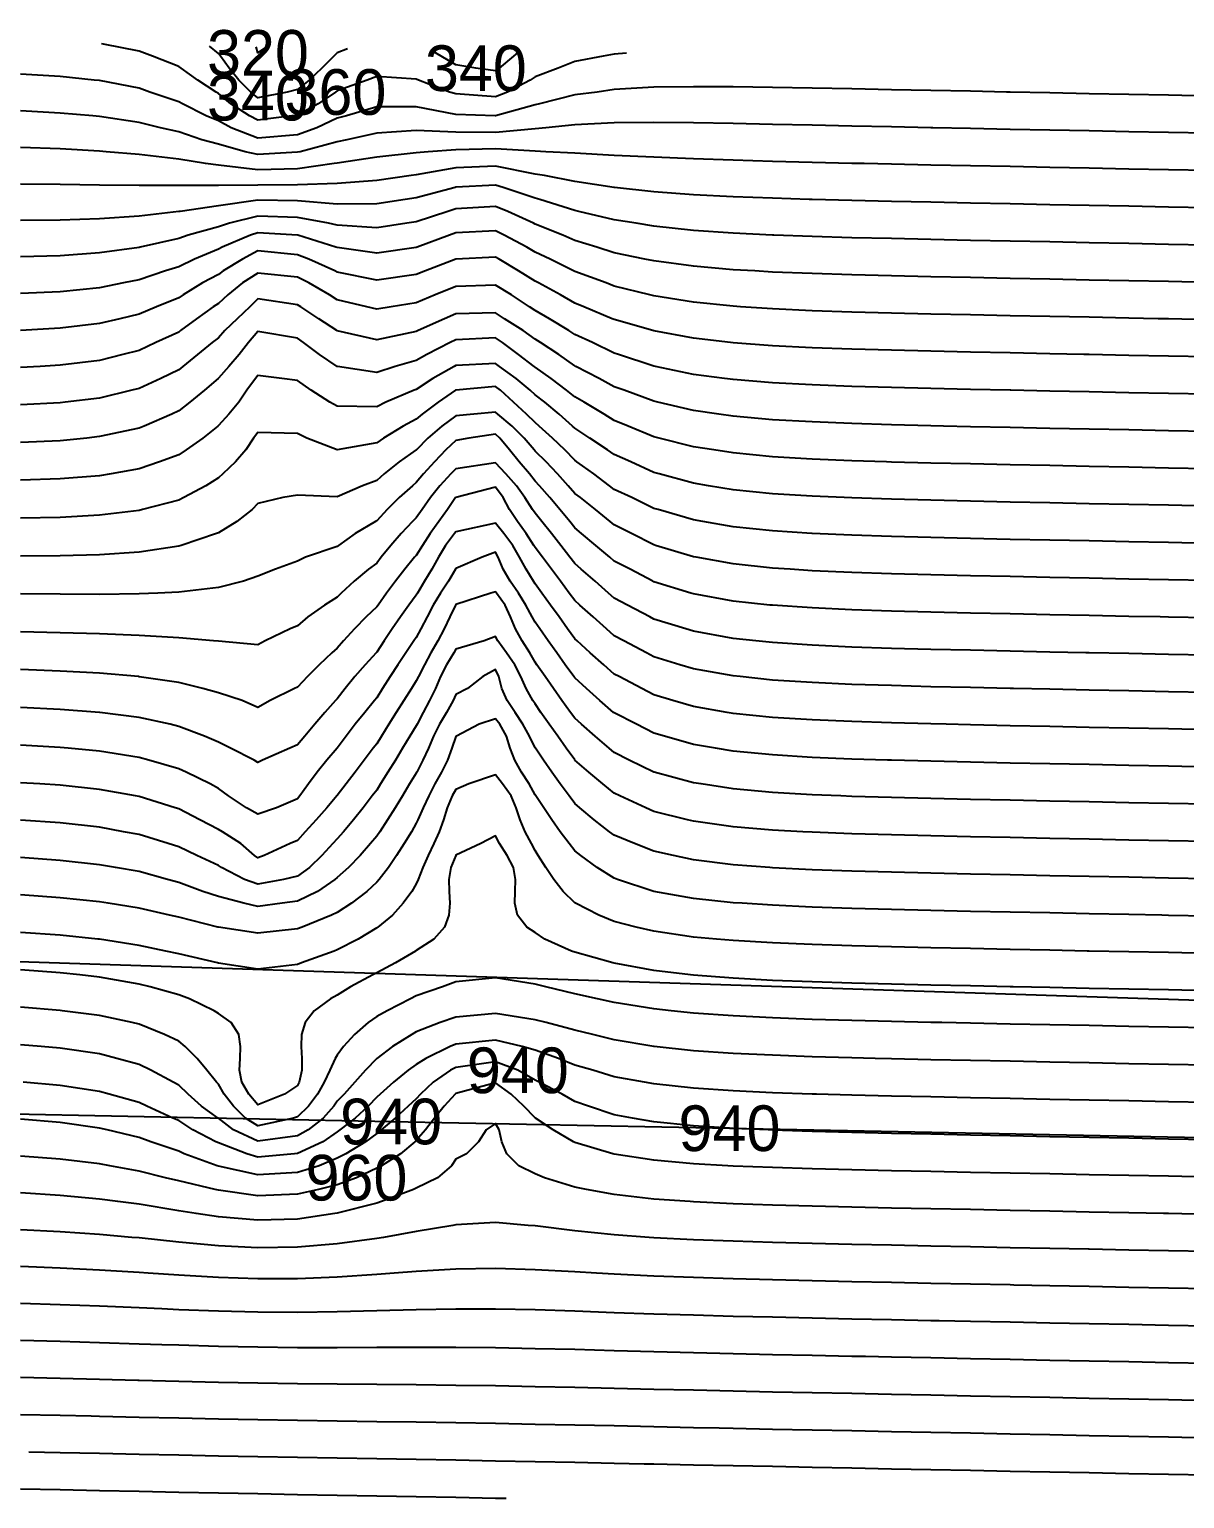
# Model space of a CAD drawing. Header units: metres. Extents: x 2416 to 4584, y 31 to 133.
# Drawn here: x 3361.9 to 3425.2, y 32.7 to 113.2 of the extents above; entities that cross this region are included whole.
import ezdxf
from ezdxf.enums import TextEntityAlignment as Align

# ---------------------------------------------------------------- set-up
doc = ezdxf.new("R2010")
doc.units = ezdxf.units.M
for name, color, linetype in [('Vs_1000', 7, 'Continuous'), ('Vs_1020', 7, 'Continuous'), ('Vs_1040', 7, 'Continuous'), ('Vs_1060', 7, 'Continuous'), ('Vs_1080', 7, 'Continuous'), ('Vs_1100', 7, 'Continuous'), ('Vs_1120', 7, 'Continuous'), ('Vs_1140', 7, 'Continuous'), ('Vs_320', 7, 'Continuous'), ('Vs_340', 7, 'Continuous'), ('Vs_360', 7, 'Continuous'), ('Vs_380', 7, 'Continuous'), ('Vs_400', 7, 'Continuous'), ('Vs_420', 7, 'Continuous'), ('Vs_440', 7, 'Continuous'), ('Vs_460', 7, 'Continuous'), ('Vs_480', 7, 'Continuous'), ('Vs_500', 7, 'Continuous'), ('Vs_520', 7, 'Continuous'), ('Vs_540', 7, 'Continuous'), ('Vs_560', 7, 'Continuous'), ('Vs_580', 7, 'Continuous'), ('Vs_600', 7, 'Continuous'), ('Vs_620', 7, 'Continuous'), ('Vs_640', 7, 'Continuous'), ('Vs_660', 7, 'Continuous'), ('Vs_680', 7, 'Continuous'), ('Vs_700', 7, 'Continuous'), ('Vs_720', 7, 'Continuous'), ('Vs_740', 7, 'Continuous'), ('Vs_760', 7, 'Continuous'), ('Vs_780', 7, 'Continuous'), ('Vs_800', 7, 'Continuous'), ('Vs_820', 7, 'Continuous'), ('Vs_840', 7, 'Continuous'), ('Vs_860', 7, 'Continuous'), ('Vs_880', 7, 'Continuous'), ('Vs_900', 7, 'Continuous'), ('Vs_920', 7, 'Continuous'), ('Vs_940', 7, 'Continuous'), ('Vs_960', 7, 'Continuous'), ('Vs_980', 7, 'Continuous')]:
    doc.layers.add(name, color=color, linetype=linetype)

msp = doc.modelspace()

# ---------------------------------------------------------------- linework, layer by layer
at = {"layer": 'Vs_1000'}
msp.add_lwpolyline([(3426.452, 46.242), (3424.284, 46.285), (3422.116, 46.328), (3419.947, 46.371), (3419.899, 46.372), (3417.779, 46.414), (3415.611, 46.457), (3413.443, 46.501), (3411.275, 46.545), (3409.107, 46.59), (3406.939, 46.637), (3404.771, 46.687), (3402.603, 46.743), (3400.435, 46.81), (3398.267, 46.894), (3396.099, 47.007), (3395.847, 47.025), (3393.931, 47.165), (3391.763, 47.384), (3389.594, 47.648), (3389.218, 47.678), (3387.426, 47.843), (3385.258, 47.712), (3385.092, 47.678), (3383.09, 47.347), (3381.299, 47.025), (3380.922, 46.966), (3378.754, 46.661), (3376.586, 46.48), (3374.418, 46.45), (3372.25, 46.561), (3370.082, 46.766), (3367.914, 46.991), (3367.516, 47.025), (3365.746, 47.184), (3363.578, 47.333), (3361.41, 47.442)], dxfattribs=at)
at = {"layer": 'Vs_1020'}
msp.add_lwpolyline([(3426.452, 44.201), (3424.284, 44.244), (3422.116, 44.287), (3419.947, 44.33), (3417.779, 44.373), (3415.805, 44.412), (3415.611, 44.416), (3413.443, 44.459), (3411.275, 44.503), (3409.107, 44.548), (3406.939, 44.594), (3404.771, 44.642), (3402.603, 44.694), (3400.435, 44.753), (3398.267, 44.822), (3396.099, 44.907), (3393.931, 45.012), (3392.958, 45.065), (3391.763, 45.134), (3389.594, 45.255), (3387.426, 45.325), (3385.258, 45.291), (3383.09, 45.161), (3381.869, 45.065), (3380.922, 44.996), (3378.754, 44.85), (3376.586, 44.762), (3374.418, 44.755), (3372.25, 44.828), (3370.082, 44.955), (3368.405, 45.065), (3367.914, 45.098), (3365.746, 45.23), (3363.578, 45.338), (3361.41, 45.425)], dxfattribs=at)
at = {"layer": 'Vs_1040'}
msp.add_lwpolyline([(3426.452, 42.159), (3424.284, 42.202), (3422.116, 42.245), (3419.947, 42.288), (3417.779, 42.331), (3415.611, 42.375), (3413.443, 42.418), (3411.732, 42.452), (3411.275, 42.461), (3409.107, 42.506), (3406.939, 42.551), (3404.771, 42.597), (3402.603, 42.646), (3400.435, 42.699), (3398.267, 42.758), (3396.099, 42.825), (3393.931, 42.899), (3391.763, 42.978), (3389.594, 43.049), (3387.426, 43.094), (3385.258, 43.097), (3383.09, 43.059), (3380.922, 43), (3378.754, 42.944), (3376.586, 42.915), (3374.418, 42.928), (3372.25, 42.982), (3370.082, 43.065), (3369.157, 43.106), (3367.914, 43.16), (3365.746, 43.252), (3363.578, 43.334), (3361.41, 43.404)], dxfattribs=at)
at = {"layer": 'Vs_1060'}
msp.add_lwpolyline([(3426.452, 40.118), (3424.284, 40.161), (3422.116, 40.204), (3419.947, 40.247), (3417.779, 40.29), (3415.611, 40.333), (3413.443, 40.376), (3411.275, 40.42), (3409.107, 40.464), (3407.696, 40.492), (3406.939, 40.508), (3404.771, 40.553), (3402.603, 40.6), (3400.435, 40.649), (3398.267, 40.701), (3396.099, 40.757), (3393.931, 40.816), (3391.763, 40.875), (3389.594, 40.928), (3387.426, 40.968), (3385.258, 40.99), (3383.09, 40.993), (3380.922, 40.985), (3378.754, 40.978), (3376.586, 40.984), (3374.418, 41.009), (3372.25, 41.055), (3370.082, 41.116), (3369.148, 41.146), (3367.914, 41.185), (3365.746, 41.254), (3363.578, 41.319), (3361.41, 41.378)], dxfattribs=at)
at = {"layer": 'Vs_1080'}
msp.add_lwpolyline([(3426.452, 38.077), (3424.284, 38.12), (3422.116, 38.163), (3419.947, 38.206), (3417.779, 38.249), (3415.611, 38.292), (3413.443, 38.335), (3411.275, 38.378), (3409.107, 38.422), (3406.939, 38.466), (3404.771, 38.51), (3403.692, 38.533), (3402.603, 38.555), (3400.435, 38.602), (3398.267, 38.65), (3396.099, 38.7), (3393.931, 38.75), (3391.763, 38.8), (3389.594, 38.847), (3387.426, 38.887), (3385.258, 38.918), (3383.09, 38.941), (3380.922, 38.959), (3378.754, 38.977), (3376.586, 39.001), (3374.418, 39.034), (3372.25, 39.077), (3370.082, 39.128), (3367.914, 39.184), (3367.832, 39.186), (3365.746, 39.24), (3363.578, 39.295), (3361.41, 39.347)], dxfattribs=at)
at = {"layer": 'Vs_1100'}
msp.add_lwpolyline([(3426.452, 36.036), (3424.284, 36.079), (3422.116, 36.122), (3419.947, 36.165), (3417.779, 36.208), (3415.611, 36.251), (3413.443, 36.294), (3411.275, 36.337), (3409.107, 36.38), (3406.939, 36.424), (3404.771, 36.468), (3402.603, 36.512), (3400.435, 36.557), (3399.676, 36.573), (3398.267, 36.603), (3396.099, 36.649), (3393.931, 36.696), (3391.763, 36.742), (3389.594, 36.786), (3387.426, 36.827), (3385.258, 36.863), (3383.09, 36.896), (3380.922, 36.927), (3378.754, 36.957), (3376.586, 36.99), (3374.418, 37.028), (3372.25, 37.07), (3370.082, 37.117), (3367.914, 37.166), (3365.746, 37.215), (3365.276, 37.226), (3363.578, 37.265), (3361.41, 37.313)], dxfattribs=at)
at = {"layer": 'Vs_1120'}
msp.add_lwpolyline([(3426.452, 33.995), (3424.284, 34.038), (3422.116, 34.08), (3419.947, 34.123), (3417.779, 34.166), (3415.611, 34.209), (3413.443, 34.252), (3411.275, 34.295), (3409.107, 34.339), (3406.939, 34.382), (3404.771, 34.425), (3402.603, 34.469), (3400.435, 34.513), (3398.267, 34.558), (3396.099, 34.602), (3395.575, 34.613), (3393.931, 34.647), (3391.763, 34.691), (3389.594, 34.734), (3387.426, 34.776), (3385.258, 34.816), (3383.09, 34.854), (3380.922, 34.89), (3378.754, 34.927), (3376.586, 34.965), (3374.418, 35.005), (3372.25, 35.048), (3370.082, 35.092), (3367.914, 35.138), (3365.746, 35.184), (3363.578, 35.23), (3361.862, 35.266)], dxfattribs=at)
at = {"layer": 'Vs_1140'}
msp.add_lwpolyline([(3388.007, 32.719), (3387.426, 32.73), (3385.258, 32.772), (3383.09, 32.812), (3380.922, 32.852), (3378.754, 32.892), (3376.586, 32.932), (3374.418, 32.974), (3372.25, 33.016), (3370.082, 33.06), (3367.914, 33.104), (3365.746, 33.148), (3363.578, 33.193), (3361.41, 33.237)], dxfattribs=at)
at = {"layer": 'Vs_320'}
msp.add_lwpolyline([(3374.893, 112.194), (3374.418, 111.882), (3374.316, 112.205)], dxfattribs=at)
at = {"layer": 'Vs_340'}
for points in [[(3379.321, 112.101), (3378.754, 111.885), (3378.566, 111.698), (3377.911, 111.045), (3377.226, 110.392), (3376.586, 109.875), (3376.009, 109.739), (3374.418, 109.43), (3374.035, 109.739), (3373.374, 110.392), (3372.843, 111.045), (3372.359, 111.698), (3372.25, 111.851), (3371.773, 112.256)], [(3388.67, 111.927), (3388.409, 111.698), (3387.631, 111.045), (3387.426, 110.907), (3386.351, 111.045), (3385.258, 111.225), (3384.447, 111.698), (3383.928, 112.004)]]:
    msp.add_lwpolyline(points, dxfattribs=at)
at = {"layer": 'Vs_360'}
msp.add_lwpolyline([(3394.608, 111.867), (3393.931, 111.814), (3393.322, 111.698), (3391.763, 111.411), (3390.857, 111.045), (3389.594, 110.578), (3389.319, 110.392), (3388.088, 109.739), (3387.426, 109.48), (3385.258, 109.636), (3384.904, 109.739), (3383.213, 110.392), (3383.09, 110.451), (3380.922, 110.587), (3380.396, 110.392), (3378.754, 109.812), (3378.662, 109.739), (3377.713, 109.085), (3376.586, 108.478), (3376.267, 108.432), (3374.418, 108.207), (3373.96, 108.432), (3372.929, 109.085), (3372.25, 109.666), (3372.123, 109.739), (3371.129, 110.392), (3370.213, 111.045), (3370.082, 111.141), (3368.636, 111.698), (3367.914, 111.97), (3365.966, 112.352), (3365.857, 112.373)], dxfattribs=at)
at = {"layer": 'Vs_380'}
msp.add_lwpolyline([(3426.452, 109.52), (3424.284, 109.563), (3422.116, 109.606), (3419.947, 109.649), (3417.779, 109.692), (3415.611, 109.735), (3415.405, 109.739), (3413.443, 109.778), (3411.275, 109.821), (3409.107, 109.864), (3406.939, 109.907), (3404.771, 109.949), (3402.603, 109.988), (3400.435, 110.019), (3398.267, 110.031), (3396.099, 110), (3393.931, 109.876), (3392.987, 109.739), (3391.763, 109.578), (3389.837, 109.085), (3389.594, 109.036), (3387.429, 108.432), (3387.426, 108.432), (3387.41, 108.432), (3385.258, 108.514), (3383.09, 108.933), (3380.922, 108.922), (3379.262, 108.432), (3378.754, 108.299), (3377.648, 107.779), (3376.586, 107.402), (3374.418, 107.207), (3372.943, 107.779), (3372.25, 108.155), (3371.574, 108.432), (3370.293, 109.085), (3370.082, 109.211), (3368.493, 109.739), (3367.914, 109.947), (3365.746, 110.362), (3365.454, 110.392), (3363.578, 110.591), (3361.41, 110.724)], dxfattribs=at)
at = {"layer": 'Vs_400'}
msp.add_lwpolyline([(3426.452, 107.478), (3424.284, 107.521), (3422.116, 107.564), (3419.947, 107.607), (3417.779, 107.65), (3415.611, 107.694), (3413.443, 107.737), (3411.369, 107.779), (3411.275, 107.781), (3409.107, 107.825), (3406.939, 107.87), (3404.771, 107.916), (3402.603, 107.962), (3400.435, 108.007), (3398.267, 108.046), (3396.099, 108.066), (3393.931, 108.043), (3391.763, 107.937), (3390.192, 107.779), (3389.594, 107.732), (3387.426, 107.528), (3385.258, 107.536), (3383.09, 107.632), (3380.922, 107.492), (3379.293, 107.126), (3378.754, 107.019), (3376.735, 106.472), (3376.586, 106.442), (3374.418, 106.326), (3373.709, 106.472), (3372.25, 106.888), (3371.344, 107.126), (3370.082, 107.558), (3369.08, 107.779), (3367.914, 108.078), (3365.746, 108.401), (3365.382, 108.432), (3363.578, 108.59), (3361.41, 108.704)], dxfattribs=at)
at = {"layer": 'Vs_420'}
msp.add_lwpolyline([(3426.452, 105.437), (3424.284, 105.48), (3422.116, 105.523), (3419.947, 105.566), (3417.779, 105.609), (3415.611, 105.653), (3413.443, 105.697), (3411.275, 105.741), (3409.107, 105.786), (3407.609, 105.819), (3406.939, 105.834), (3404.771, 105.884), (3402.603, 105.94), (3400.435, 106.003), (3398.267, 106.078), (3396.099, 106.167), (3393.931, 106.271), (3391.763, 106.383), (3390.191, 106.472), (3389.594, 106.499), (3387.426, 106.62), (3385.258, 106.581), (3383.742, 106.472), (3383.09, 106.414), (3380.922, 106.174), (3378.754, 105.849), (3378.591, 105.819), (3376.586, 105.539), (3374.418, 105.47), (3372.25, 105.731), (3371.538, 105.819), (3370.082, 106.054), (3367.914, 106.322), (3366.098, 106.472), (3365.746, 106.504), (3363.578, 106.62), (3361.41, 106.698)], dxfattribs=at)
at = {"layer": 'Vs_440'}
msp.add_lwpolyline([(3426.452, 103.396), (3424.284, 103.439), (3422.116, 103.482), (3419.947, 103.525), (3417.779, 103.568), (3415.611, 103.612), (3413.443, 103.656), (3411.275, 103.701), (3409.107, 103.748), (3406.939, 103.798), (3404.771, 103.854), (3404.605, 103.859), (3402.603, 103.92), (3400.435, 104.004), (3398.267, 104.118), (3396.099, 104.28), (3393.945, 104.513), (3393.931, 104.514), (3391.763, 104.838), (3390.115, 105.166), (3389.594, 105.25), (3387.426, 105.68), (3385.258, 105.593), (3383.09, 105.203), (3382.815, 105.166), (3380.922, 104.899), (3378.754, 104.724), (3376.586, 104.658), (3374.418, 104.638), (3372.25, 104.62), (3370.082, 104.618), (3367.914, 104.628), (3365.746, 104.646), (3363.578, 104.671), (3361.41, 104.702)], dxfattribs=at)
at = {"layer": 'Vs_460'}
msp.add_lwpolyline([(3426.452, 101.355), (3424.284, 101.398), (3422.116, 101.441), (3419.947, 101.484), (3417.779, 101.527), (3415.611, 101.571), (3413.443, 101.616), (3411.275, 101.662), (3409.107, 101.71), (3406.939, 101.763), (3404.771, 101.825), (3402.673, 101.899), (3402.603, 101.902), (3400.435, 102.007), (3398.267, 102.159), (3396.099, 102.39), (3395.125, 102.553), (3393.931, 102.741), (3391.985, 103.206), (3391.763, 103.254), (3389.855, 103.859), (3389.594, 103.929), (3387.854, 104.513), (3387.426, 104.63), (3385.258, 104.524), (3385.21, 104.513), (3383.09, 103.952), (3382.479, 103.859), (3380.922, 103.619), (3378.754, 103.601), (3376.586, 103.776), (3374.418, 103.811), (3372.25, 103.508), (3370.164, 103.206), (3370.082, 103.191), (3367.914, 102.944), (3365.746, 102.797), (3363.578, 102.728), (3361.41, 102.71)], dxfattribs=at)
at = {"layer": 'Vs_480'}
msp.add_lwpolyline([(3426.452, 99.314), (3424.284, 99.357), (3422.116, 99.4), (3419.947, 99.443), (3417.779, 99.486), (3415.611, 99.53), (3413.443, 99.575), (3411.275, 99.622), (3409.107, 99.672), (3406.939, 99.728), (3404.771, 99.795), (3402.603, 99.883), (3401.625, 99.94), (3400.435, 100.008), (3398.267, 100.195), (3396.099, 100.488), (3395.613, 100.593), (3393.931, 100.94), (3392.977, 101.246), (3391.763, 101.607), (3391.109, 101.899), (3389.594, 102.505), (3389.5, 102.553), (3388.107, 103.206), (3387.426, 103.47), (3385.258, 103.342), (3384.808, 103.206), (3383.09, 102.631), (3382.575, 102.553), (3380.922, 102.299), (3378.754, 102.445), (3378.289, 102.553), (3376.586, 102.861), (3374.418, 102.937), (3372.854, 102.553), (3372.25, 102.358), (3370.591, 101.899), (3370.082, 101.721), (3367.972, 101.246), (3367.914, 101.231), (3365.746, 100.93), (3363.578, 100.776), (3361.41, 100.713)], dxfattribs=at)
at = {"layer": 'Vs_500'}
msp.add_lwpolyline([(3426.452, 97.272), (3424.284, 97.315), (3423.72, 97.327), (3422.116, 97.359), (3419.947, 97.402), (3417.779, 97.445), (3415.611, 97.49), (3413.443, 97.535), (3411.275, 97.582), (3409.107, 97.634), (3406.939, 97.693), (3404.771, 97.766), (3402.603, 97.864), (3400.844, 97.98), (3400.435, 98.007), (3398.267, 98.227), (3396.099, 98.575), (3395.874, 98.633), (3393.931, 99.114), (3393.483, 99.286), (3391.763, 99.908), (3391.704, 99.94), (3390.415, 100.593), (3389.594, 100.976), (3389.136, 101.246), (3387.9, 101.899), (3387.426, 102.134), (3385.258, 102.021), (3384.913, 101.899), (3383.14, 101.246), (3383.09, 101.227), (3380.922, 100.911), (3378.754, 101.22), (3378.687, 101.246), (3376.598, 101.899), (3376.586, 101.902), (3374.418, 102.028), (3374.012, 101.899), (3372.467, 101.246), (3372.25, 101.126), (3370.944, 100.593), (3370.082, 100.162), (3369.349, 99.94), (3367.914, 99.449), (3367.053, 99.286), (3365.746, 99.023), (3363.578, 98.803), (3361.41, 98.707)], dxfattribs=at)
at = {"layer": 'Vs_520'}
msp.add_lwpolyline([(3426.452, 95.231), (3424.284, 95.274), (3422.116, 95.317), (3419.947, 95.361), (3419.644, 95.367), (3417.779, 95.404), (3415.611, 95.449), (3413.443, 95.495), (3411.275, 95.543), (3409.107, 95.596), (3406.939, 95.657), (3404.771, 95.735), (3402.603, 95.843), (3400.435, 96.003), (3400.293, 96.02), (3398.267, 96.255), (3396.099, 96.655), (3396.039, 96.673), (3393.931, 97.277), (3393.819, 97.327), (3392.273, 97.98), (3391.763, 98.183), (3390.985, 98.633), (3389.778, 99.286), (3389.594, 99.382), (3388.686, 99.94), (3387.62, 100.593), (3387.426, 100.704), (3385.258, 100.595), (3385.254, 100.593), (3383.596, 99.94), (3383.09, 99.74), (3380.922, 99.433), (3378.754, 99.877), (3378.633, 99.94), (3377.207, 100.593), (3376.586, 100.831), (3374.418, 101.041), (3373.564, 100.593), (3372.516, 99.94), (3372.25, 99.751), (3371.386, 99.286), (3370.329, 98.633), (3370.082, 98.466), (3368.864, 97.98), (3367.914, 97.574), (3366.845, 97.327), (3365.746, 97.064), (3363.578, 96.804), (3361.41, 96.687)], dxfattribs=at)
at = {"layer": 'Vs_540'}
msp.add_lwpolyline([(3426.452, 93.19), (3424.284, 93.233), (3422.116, 93.276), (3419.947, 93.32), (3417.779, 93.363), (3415.656, 93.407), (3415.611, 93.408), (3413.443, 93.454), (3411.275, 93.503), (3409.107, 93.557), (3406.939, 93.621), (3404.771, 93.704), (3402.603, 93.821), (3400.435, 93.998), (3399.959, 94.06), (3398.267, 94.28), (3396.191, 94.714), (3396.099, 94.732), (3394.158, 95.367), (3393.931, 95.438), (3392.733, 96.02), (3391.763, 96.46), (3391.436, 96.673), (3390.377, 97.327), (3389.594, 97.779), (3389.29, 97.98), (3388.301, 98.633), (3387.426, 99.164), (3385.258, 99.086), (3384.132, 98.633), (3383.09, 98.196), (3381.71, 97.98), (3380.922, 97.849), (3380.386, 97.98), (3378.754, 98.368), (3378.331, 98.633), (3377.199, 99.286), (3376.586, 99.593), (3374.418, 99.827), (3373.575, 99.286), (3372.767, 98.633), (3372.25, 98.163), (3371.971, 97.98), (3371.049, 97.327), (3370.183, 96.673), (3370.082, 96.594), (3368.83, 96.02), (3367.914, 95.592), (3367.015, 95.367), (3365.746, 95.047), (3363.578, 94.775), (3362.488, 94.714), (3361.41, 94.653)], dxfattribs=at)
at = {"layer": 'Vs_560'}
msp.add_lwpolyline([(3426.452, 91.149), (3424.284, 91.192), (3422.116, 91.235), (3419.947, 91.278), (3417.779, 91.322), (3415.611, 91.367), (3413.443, 91.413), (3411.964, 91.447), (3411.275, 91.463), (3409.107, 91.518), (3406.939, 91.585), (3404.771, 91.672), (3402.603, 91.797), (3400.435, 91.989), (3399.664, 92.101), (3398.267, 92.3), (3396.321, 92.754), (3396.099, 92.804), (3394.471, 93.407), (3393.931, 93.598), (3393.1, 94.06), (3391.835, 94.714), (3391.763, 94.75), (3390.898, 95.367), (3389.899, 96.02), (3389.594, 96.209), (3388.948, 96.673), (3387.928, 97.327), (3387.426, 97.648), (3385.258, 97.587), (3384.642, 97.327), (3383.187, 96.673), (3383.09, 96.626), (3380.922, 96.162), (3378.754, 96.66), (3378.735, 96.673), (3377.761, 97.327), (3376.767, 97.98), (3376.586, 98.095), (3374.418, 98.416), (3373.971, 97.98), (3373.273, 97.327), (3372.603, 96.673), (3372.25, 96.288), (3371.912, 96.02), (3371.112, 95.367), (3370.312, 94.714), (3370.082, 94.526), (3369.104, 94.06), (3367.914, 93.507), (3367.509, 93.407), (3365.746, 92.978), (3363.864, 92.754), (3363.578, 92.72), (3361.41, 92.605)], dxfattribs=at)
at = {"layer": 'Vs_580'}
msp.add_lwpolyline([(3426.452, 89.108), (3424.284, 89.151), (3422.116, 89.194), (3419.947, 89.237), (3417.779, 89.281), (3415.611, 89.326), (3413.443, 89.373), (3411.275, 89.423), (3409.107, 89.479), (3408.847, 89.487), (3406.939, 89.548), (3404.771, 89.638), (3402.603, 89.77), (3400.435, 89.976), (3399.383, 90.141), (3398.267, 90.313), (3396.39, 90.794), (3396.099, 90.867), (3394.697, 91.447), (3393.931, 91.75), (3393.378, 92.101), (3392.281, 92.754), (3391.763, 93.044), (3391.323, 93.407), (3390.472, 94.06), (3389.594, 94.674), (3389.545, 94.714), (3388.69, 95.367), (3387.811, 96.02), (3387.426, 96.275), (3385.258, 96.168), (3384.941, 96.02), (3383.666, 95.367), (3383.09, 95.045), (3381.935, 94.714), (3380.922, 94.379), (3378.769, 94.714), (3378.754, 94.716), (3377.79, 95.367), (3376.918, 96.02), (3376.586, 96.264), (3374.418, 96.623), (3373.893, 96.02), (3373.39, 95.367), (3372.818, 94.714), (3372.25, 94.065), (3372.244, 94.06), (3371.488, 93.407), (3370.696, 92.754), (3370.082, 92.275), (3369.698, 92.101), (3368.186, 91.447), (3367.914, 91.335), (3365.746, 90.868), (3365.043, 90.794), (3363.578, 90.643), (3361.41, 90.546)], dxfattribs=at)
at = {"layer": 'Vs_600'}
msp.add_lwpolyline([(3426.452, 87.066), (3424.284, 87.109), (3422.116, 87.153), (3419.947, 87.196), (3417.779, 87.24), (3415.611, 87.285), (3413.443, 87.332), (3411.275, 87.382), (3409.107, 87.44), (3406.939, 87.51), (3406.523, 87.528), (3404.771, 87.603), (3402.603, 87.741), (3400.435, 87.958), (3399.093, 88.181), (3398.267, 88.317), (3396.394, 88.834), (3396.099, 88.914), (3394.835, 89.487), (3393.931, 89.882), (3393.567, 90.141), (3392.602, 90.794), (3391.763, 91.327), (3391.637, 91.447), (3390.914, 92.101), (3390.122, 92.754), (3389.594, 93.159), (3389.328, 93.407), (3388.562, 94.06), (3387.645, 94.714), (3387.426, 94.87), (3385.258, 94.761), (3385.168, 94.714), (3383.999, 94.06), (3383.09, 93.45), (3382.974, 93.407), (3381.421, 92.754), (3380.922, 92.506), (3378.754, 92.534), (3378.351, 92.754), (3377.324, 93.407), (3376.586, 93.942), (3375.721, 94.06), (3374.418, 94.21), (3374.282, 94.06), (3373.807, 93.407), (3373.366, 92.754), (3372.819, 92.101), (3372.25, 91.477), (3372.214, 91.447), (3371.391, 90.794), (3370.478, 90.141), (3370.082, 89.88), (3369.033, 89.487), (3367.914, 89.102), (3366.387, 88.834), (3365.746, 88.727), (3363.578, 88.552), (3361.41, 88.48)], dxfattribs=at)
at = {"layer": 'Vs_620'}
msp.add_lwpolyline([(3426.452, 85.025), (3424.284, 85.068), (3422.116, 85.111), (3419.947, 85.155), (3417.779, 85.199), (3415.611, 85.244), (3413.443, 85.291), (3411.275, 85.342), (3409.107, 85.4), (3406.939, 85.471), (3404.771, 85.567), (3404.752, 85.568), (3402.603, 85.708), (3400.435, 85.934), (3398.778, 86.221), (3398.267, 86.309), (3396.33, 86.874), (3396.099, 86.941), (3394.892, 87.528), (3393.931, 87.982), (3393.674, 88.181), (3392.806, 88.834), (3391.89, 89.487), (3391.763, 89.575), (3391.22, 90.141), (3390.55, 90.794), (3389.82, 91.447), (3389.594, 91.637), (3389.119, 92.101), (3388.408, 92.754), (3387.7, 93.407), (3387.426, 93.621), (3385.258, 93.421), (3385.236, 93.407), (3384.281, 92.754), (3383.42, 92.101), (3383.09, 91.823), (3382.366, 91.447), (3381.291, 90.794), (3380.922, 90.538), (3378.754, 90.144), (3377.102, 90.794), (3376.586, 91.044), (3374.418, 91.089), (3374.178, 90.794), (3373.746, 90.141), (3373.191, 89.487), (3372.498, 88.834), (3372.25, 88.612), (3371.561, 88.181), (3370.354, 87.528), (3370.082, 87.396), (3368.09, 86.874), (3367.914, 86.832), (3365.746, 86.568), (3363.578, 86.45), (3361.41, 86.408)], dxfattribs=at)
at = {"layer": 'Vs_640'}
msp.add_lwpolyline([(3426.452, 82.984), (3424.284, 83.027), (3422.116, 83.07), (3419.947, 83.114), (3417.779, 83.158), (3415.611, 83.203), (3413.443, 83.25), (3411.275, 83.301), (3409.107, 83.359), (3406.939, 83.431), (3404.771, 83.528), (3403.569, 83.608), (3402.603, 83.672), (3400.435, 83.903), (3398.422, 84.261), (3398.267, 84.289), (3396.197, 84.915), (3396.099, 84.944), (3394.876, 85.568), (3393.931, 86.04), (3393.712, 86.221), (3392.907, 86.874), (3392.073, 87.528), (3391.763, 87.763), (3391.405, 88.181), (3390.819, 88.834), (3390.194, 89.487), (3389.594, 90.074), (3389.539, 90.141), (3388.99, 90.794), (3388.334, 91.447), (3387.551, 92.101), (3387.426, 92.21), (3386.232, 92.101), (3385.258, 92.015), (3384.481, 91.447), (3383.73, 90.794), (3383.093, 90.141), (3383.09, 90.138), (3382.152, 89.487), (3381.339, 88.834), (3380.922, 88.46), (3380.14, 88.181), (3378.754, 87.569), (3376.586, 87.667), (3375.776, 87.528), (3374.418, 87.216), (3374.104, 86.874), (3373.269, 86.221), (3372.25, 85.608), (3372.15, 85.568), (3370.222, 84.915), (3370.082, 84.874), (3367.914, 84.546), (3365.746, 84.401), (3363.578, 84.344), (3361.41, 84.333)], dxfattribs=at)
at = {"layer": 'Vs_660'}
msp.add_lwpolyline([(3426.452, 80.943), (3424.284, 80.986), (3423.825, 80.995), (3422.116, 81.029), (3419.947, 81.073), (3417.779, 81.117), (3415.611, 81.162), (3413.443, 81.209), (3411.275, 81.26), (3409.107, 81.318), (3406.939, 81.39), (3404.771, 81.487), (3402.603, 81.633), (3402.458, 81.648), (3400.435, 81.865), (3398.267, 82.256), (3398.119, 82.302), (3396.099, 82.924), (3396.04, 82.955), (3394.794, 83.608), (3393.931, 84.056), (3393.693, 84.261), (3392.926, 84.915), (3392.144, 85.568), (3391.763, 85.879), (3391.491, 86.221), (3390.959, 86.874), (3390.408, 87.528), (3389.829, 88.181), (3389.594, 88.431), (3389.285, 88.834), (3388.732, 89.487), (3388.202, 90.141), (3387.659, 90.794), (3387.426, 91.004), (3385.972, 90.794), (3385.258, 90.662), (3384.709, 90.141), (3384.081, 89.487), (3383.485, 88.834), (3383.09, 88.35), (3382.883, 88.181), (3382.148, 87.528), (3381.488, 86.874), (3380.922, 86.261), (3380.847, 86.221), (3379.749, 85.568), (3378.826, 84.915), (3378.754, 84.859), (3377.026, 84.261), (3376.586, 84.057), (3375.372, 83.608), (3374.418, 83.226), (3373.634, 82.955), (3372.25, 82.6), (3370.082, 82.353), (3368.934, 82.302), (3367.914, 82.26), (3365.746, 82.232), (3363.578, 82.236), (3361.41, 82.258)], dxfattribs=at)
at = {"layer": 'Vs_680'}
msp.add_lwpolyline([(3426.452, 78.902), (3424.284, 78.945), (3422.116, 78.988), (3419.947, 79.031), (3419.76, 79.035), (3417.779, 79.075), (3415.611, 79.121), (3413.443, 79.168), (3411.275, 79.218), (3409.107, 79.277), (3406.939, 79.348), (3404.771, 79.445), (3402.603, 79.59), (3401.677, 79.688), (3400.435, 79.821), (3398.267, 80.211), (3397.844, 80.342), (3396.099, 80.882), (3395.885, 80.995), (3394.653, 81.648), (3393.931, 82.031), (3393.624, 82.302), (3392.879, 82.955), (3392.127, 83.608), (3391.763, 83.921), (3391.507, 84.261), (3391.009, 84.915), (3390.497, 85.568), (3389.969, 86.221), (3389.594, 86.671), (3389.455, 86.874), (3389.03, 87.528), (3388.574, 88.181), (3387.99, 88.834), (3387.426, 89.437), (3385.258, 89.11), (3384.983, 88.834), (3384.372, 88.181), (3383.866, 87.528), (3383.405, 86.874), (3383.09, 86.425), (3382.885, 86.221), (3382.267, 85.568), (3381.697, 84.915), (3381.166, 84.261), (3380.922, 83.947), (3380.474, 83.608), (3379.687, 82.955), (3378.982, 82.302), (3378.754, 82.076), (3378.064, 81.648), (3377.155, 80.995), (3376.586, 80.518), (3376.182, 80.342), (3374.812, 79.688), (3374.418, 79.477), (3372.25, 79.661), (3371.986, 79.688), (3370.082, 79.857), (3367.914, 79.983), (3365.746, 80.068), (3363.578, 80.131), (3361.41, 80.183)], dxfattribs=at)
at = {"layer": 'Vs_700'}
msp.add_lwpolyline([(3426.452, 76.86), (3424.284, 76.903), (3422.116, 76.947), (3419.947, 76.99), (3417.779, 77.034), (3415.794, 77.075), (3415.611, 77.079), (3413.443, 77.126), (3411.275, 77.177), (3409.107, 77.234), (3406.939, 77.305), (3404.771, 77.401), (3402.603, 77.543), (3400.835, 77.729), (3400.435, 77.771), (3398.267, 78.155), (3397.523, 78.382), (3396.099, 78.819), (3395.689, 79.035), (3394.457, 79.688), (3393.931, 79.968), (3393.51, 80.342), (3392.775, 80.995), (3392.04, 81.648), (3391.763, 81.894), (3391.466, 82.302), (3390.985, 82.955), (3390.5, 83.608), (3390.01, 84.261), (3389.594, 84.803), (3389.529, 84.915), (3389.105, 85.568), (3388.63, 86.221), (3388.2, 86.874), (3387.844, 87.528), (3387.426, 88.111), (3385.258, 87.545), (3385.244, 87.528), (3384.795, 86.874), (3384.33, 86.221), (3383.854, 85.568), (3383.421, 84.915), (3383.09, 84.368), (3382.998, 84.261), (3382.458, 83.608), (3381.947, 82.955), (3381.46, 82.302), (3380.996, 81.648), (3380.922, 81.542), (3380.343, 80.995), (3379.702, 80.342), (3379.108, 79.688), (3378.754, 79.278), (3378.473, 79.035), (3377.775, 78.382), (3377.124, 77.729), (3376.586, 77.154), (3376.411, 77.075), (3375.078, 76.422), (3374.418, 76.029), (3373.553, 76.422), (3372.25, 76.832), (3371.394, 77.075), (3370.082, 77.402), (3367.914, 77.725), (3367.876, 77.729), (3365.746, 77.913), (3363.578, 78.03), (3361.41, 78.11)], dxfattribs=at)
at = {"layer": 'Vs_720'}
msp.add_lwpolyline([(3426.452, 74.819), (3424.284, 74.862), (3422.116, 74.905), (3419.947, 74.949), (3417.779, 74.993), (3415.611, 75.038), (3413.443, 75.085), (3412.109, 75.116), (3411.275, 75.135), (3409.107, 75.192), (3406.939, 75.262), (3404.771, 75.355), (3402.603, 75.493), (3400.435, 75.714), (3400.115, 75.769), (3398.267, 76.087), (3397.143, 76.422), (3396.099, 76.736), (3395.446, 77.075), (3394.201, 77.729), (3393.931, 77.872), (3393.353, 78.382), (3392.62, 79.035), (3391.892, 79.688), (3391.763, 79.804), (3391.375, 80.342), (3390.907, 80.995), (3390.44, 81.648), (3389.967, 82.302), (3389.594, 82.808), (3389.502, 82.955), (3389.098, 83.608), (3388.747, 84.261), (3388.385, 84.915), (3387.887, 85.568), (3387.426, 86.132), (3385.258, 85.664), (3385.183, 85.568), (3384.698, 84.915), (3384.303, 84.261), (3383.934, 83.608), (3383.544, 82.955), (3383.158, 82.302), (3383.09, 82.18), (3382.69, 81.648), (3382.22, 80.995), (3381.766, 80.342), (3381.325, 79.688), (3380.922, 79.076), (3380.884, 79.035), (3380.291, 78.382), (3379.731, 77.729), (3379.198, 77.075), (3378.754, 76.508), (3378.67, 76.422), (3378.072, 75.769), (3377.531, 75.116), (3376.991, 74.462), (3376.586, 73.991), (3376.17, 73.809), (3374.675, 73.156), (3374.418, 73.021), (3374.211, 73.156), (3372.92, 73.809), (3372.25, 74.135), (3371.483, 74.462), (3370.082, 75.005), (3369.615, 75.116), (3367.914, 75.495), (3365.765, 75.769), (3365.746, 75.771), (3363.578, 75.936), (3361.41, 76.041)], dxfattribs=at)
at = {"layer": 'Vs_740'}
msp.add_lwpolyline([(3426.452, 72.778), (3424.284, 72.821), (3422.116, 72.864), (3419.947, 72.908), (3417.779, 72.952), (3415.611, 72.996), (3413.443, 73.043), (3411.275, 73.093), (3409.107, 73.149), (3408.893, 73.156), (3406.939, 73.217), (3404.771, 73.308), (3402.603, 73.44), (3400.435, 73.651), (3399.47, 73.809), (3398.267, 74.008), (3396.685, 74.462), (3396.099, 74.633), (3395.143, 75.116), (3393.931, 75.74), (3393.897, 75.769), (3393.149, 76.422), (3392.412, 77.075), (3391.763, 77.658), (3391.712, 77.729), (3391.245, 78.382), (3390.779, 79.035), (3390.313, 79.688), (3389.852, 80.342), (3389.594, 80.71), (3389.438, 80.995), (3389.095, 81.648), (3388.687, 82.302), (3388.228, 82.955), (3387.842, 83.608), (3387.573, 84.261), (3387.426, 84.546), (3386.706, 84.261), (3385.258, 83.646), (3385.238, 83.608), (3384.845, 82.955), (3384.414, 82.302), (3384.022, 81.648), (3383.683, 80.995), (3383.344, 80.342), (3383.09, 79.876), (3382.959, 79.688), (3382.511, 79.035), (3382.076, 78.382), (3381.653, 77.729), (3381.238, 77.075), (3380.922, 76.573), (3380.796, 76.422), (3380.263, 75.769), (3379.749, 75.116), (3379.249, 74.462), (3378.758, 73.809), (3378.754, 73.804), (3378.193, 73.156), (3377.667, 72.503), (3377.195, 71.849), (3376.72, 71.196), (3376.586, 71.039), (3375.433, 70.543), (3374.418, 70.193), (3373.797, 70.543), (3372.812, 71.196), (3372.25, 71.611), (3371.794, 71.849), (3370.479, 72.503), (3370.082, 72.688), (3368.447, 73.156), (3367.914, 73.302), (3365.746, 73.649), (3364.03, 73.809), (3363.578, 73.851), (3361.41, 73.977)], dxfattribs=at)
at = {"layer": 'Vs_760'}
msp.add_lwpolyline([(3426.452, 70.737), (3424.284, 70.78), (3422.116, 70.823), (3419.947, 70.866), (3417.779, 70.91), (3415.611, 70.955), (3413.443, 71.001), (3411.275, 71.051), (3409.107, 71.106), (3406.939, 71.172), (3406.336, 71.196), (3404.771, 71.259), (3402.603, 71.384), (3400.435, 71.582), (3398.696, 71.849), (3398.267, 71.916), (3396.109, 72.503), (3396.099, 72.505), (3394.756, 73.156), (3393.931, 73.567), (3393.644, 73.809), (3392.883, 74.462), (3392.139, 75.116), (3391.763, 75.45), (3391.533, 75.769), (3391.064, 76.422), (3390.603, 77.075), (3390.15, 77.729), (3389.698, 78.382), (3389.594, 78.529), (3389.302, 79.035), (3388.887, 79.688), (3388.515, 80.342), (3388.243, 80.995), (3387.953, 81.648), (3387.48, 82.302), (3387.426, 82.372), (3387.167, 82.302), (3385.258, 81.674), (3385.242, 81.648), (3384.919, 80.995), (3384.622, 80.342), (3384.273, 79.688), (3383.89, 79.035), (3383.531, 78.382), (3383.205, 77.729), (3383.09, 77.497), (3382.818, 77.075), (3382.401, 76.422), (3381.989, 75.769), (3381.581, 75.116), (3381.177, 74.462), (3380.922, 74.049), (3380.735, 73.809), (3380.232, 73.156), (3379.736, 72.503), (3379.242, 71.849), (3378.754, 71.212), (3378.742, 71.196), (3378.199, 70.543), (3377.613, 69.889), (3377.012, 69.236), (3376.586, 68.748), (3376.174, 68.583), (3374.761, 67.93), (3374.418, 67.799), (3374.236, 67.93), (3373.476, 68.583), (3372.47, 69.236), (3372.25, 69.366), (3371.234, 69.889), (3370.082, 70.48), (3369.882, 70.543), (3367.914, 71.159), (3367.71, 71.196), (3365.746, 71.55), (3363.578, 71.778), (3362.474, 71.849), (3361.41, 71.918)], dxfattribs=at)
at = {"layer": 'Vs_780'}
msp.add_lwpolyline([(3426.452, 68.695), (3424.284, 68.738), (3422.116, 68.782), (3419.947, 68.825), (3417.779, 68.869), (3415.611, 68.913), (3413.443, 68.959), (3411.275, 69.008), (3409.107, 69.062), (3406.939, 69.126), (3404.771, 69.209), (3404.256, 69.236), (3402.603, 69.325), (3400.435, 69.507), (3398.267, 69.811), (3397.945, 69.889), (3396.099, 70.35), (3395.663, 70.543), (3394.241, 71.196), (3393.931, 71.343), (3393.308, 71.849), (3392.53, 72.503), (3391.776, 73.156), (3391.763, 73.168), (3391.296, 73.809), (3390.832, 74.462), (3390.374, 75.116), (3389.915, 75.769), (3389.594, 76.23), (3389.478, 76.422), (3389.111, 77.075), (3388.814, 77.729), (3388.492, 78.382), (3388.035, 79.035), (3387.553, 79.688), (3387.426, 79.931), (3386.799, 79.688), (3385.258, 79.226), (3385.138, 79.035), (3384.737, 78.382), (3384.419, 77.729), (3384.136, 77.075), (3383.817, 76.422), (3383.468, 75.769), (3383.132, 75.116), (3383.09, 75.03), (3382.739, 74.462), (3382.341, 73.809), (3381.942, 73.156), (3381.539, 72.503), (3381.131, 71.849), (3380.922, 71.518), (3380.676, 71.196), (3380.171, 70.543), (3379.651, 69.889), (3379.104, 69.236), (3378.754, 68.843), (3378.515, 68.583), (3377.911, 67.93), (3377.233, 67.276), (3376.586, 66.809), (3375.821, 66.623), (3374.418, 66.361), (3373.681, 66.623), (3372.422, 67.276), (3372.25, 67.394), (3371.064, 67.93), (3370.082, 68.409), (3369.505, 68.583), (3367.914, 69.077), (3367.048, 69.236), (3365.746, 69.478), (3363.578, 69.717), (3361.41, 69.865)], dxfattribs=at)
at = {"layer": 'Vs_800'}
msp.add_lwpolyline([(3426.452, 66.654), (3424.284, 66.697), (3422.116, 66.74), (3419.947, 66.784), (3417.779, 66.827), (3415.611, 66.872), (3413.443, 66.918), (3411.275, 66.966), (3409.107, 67.019), (3406.939, 67.08), (3404.771, 67.158), (3402.603, 67.265), (3402.456, 67.276), (3400.435, 67.429), (3398.267, 67.697), (3397.174, 67.93), (3396.099, 68.167), (3395.042, 68.583), (3393.931, 69.049), (3393.678, 69.236), (3392.833, 69.889), (3392.037, 70.543), (3391.763, 70.774), (3391.453, 71.196), (3390.977, 71.849), (3390.507, 72.503), (3390.05, 73.156), (3389.609, 73.809), (3389.594, 73.831), (3389.28, 74.462), (3388.932, 75.116), (3388.497, 75.769), (3388.071, 76.422), (3387.778, 77.075), (3387.602, 77.729), (3387.426, 78.118), (3386.735, 77.729), (3385.901, 77.075), (3385.258, 76.753), (3385.11, 76.422), (3384.741, 75.769), (3384.362, 75.116), (3384.04, 74.462), (3383.757, 73.809), (3383.453, 73.156), (3383.118, 72.503), (3383.09, 72.448), (3382.726, 71.849), (3382.329, 71.196), (3381.929, 70.543), (3381.519, 69.889), (3381.09, 69.236), (3380.922, 68.991), (3380.587, 68.583), (3380.014, 67.93), (3379.371, 67.276), (3378.754, 66.738), (3378.62, 66.623), (3377.671, 65.97), (3376.586, 65.427), (3375.751, 65.317), (3374.418, 65.143), (3373.638, 65.317), (3372.25, 65.695), (3371.396, 65.97), (3370.082, 66.46), (3369.457, 66.623), (3367.914, 67.049), (3366.611, 67.276), (3365.746, 67.43), (3363.578, 67.667), (3361.41, 67.817)], dxfattribs=at)
at = {"layer": 'Vs_820'}
for points in [[(3426.452, 64.613), (3424.284, 64.656), (3423.915, 64.663), (3422.116, 64.699), (3419.947, 64.742), (3417.779, 64.786), (3415.611, 64.83), (3413.443, 64.876), (3411.275, 64.923), (3409.107, 64.975), (3406.939, 65.034), (3404.771, 65.107), (3402.603, 65.206), (3400.935, 65.317), (3400.435, 65.35), (3398.267, 65.579), (3396.099, 65.968), (3396.093, 65.97), (3394.106, 66.623), (3393.931, 66.686), (3392.998, 67.276), (3392.092, 67.93), (3391.763, 68.184), (3391.455, 68.583), (3390.973, 69.236), (3390.517, 69.889), (3390.078, 70.543), (3389.641, 71.196), (3389.594, 71.263), (3389.27, 71.849), (3388.854, 72.503), (3388.48, 73.156), (3388.229, 73.809), (3388.03, 74.462), (3387.664, 75.116), (3387.426, 75.418), (3386.54, 75.116), (3385.283, 74.462), (3385.258, 74.442), (3385.036, 73.809), (3384.794, 73.156), (3384.475, 72.503), (3384.11, 71.849), (3383.769, 71.196), (3383.473, 70.543), (3383.18, 69.889), (3383.09, 69.699), (3382.821, 69.236), (3382.428, 68.583), (3382.012, 67.93), (3381.562, 67.276), (3381.053, 66.623), (3380.922, 66.471), (3380.385, 65.97), (3379.543, 65.317), (3378.754, 64.81), (3378.453, 64.663), (3376.848, 64.01), (3376.586, 63.913), (3374.418, 63.675), (3372.25, 64.004), (3372.224, 64.01), (3370.082, 64.553), (3369.583, 64.663), (3367.914, 65.045), (3366.218, 65.317), (3365.746, 65.393), (3363.578, 65.621), (3361.41, 65.771)], [(3070.464, 71.662), (3703.964, 50.903)]]:
    msp.add_lwpolyline(points, dxfattribs=at)
at = {"layer": 'Vs_840'}
msp.add_lwpolyline([(3426.452, 62.572), (3424.284, 62.615), (3422.116, 62.658), (3419.947, 62.701), (3419.827, 62.704), (3417.779, 62.745), (3415.611, 62.789), (3413.443, 62.834), (3411.275, 62.881), (3409.107, 62.931), (3406.939, 62.989), (3404.771, 63.058), (3402.603, 63.148), (3400.435, 63.276), (3399.521, 63.357), (3398.267, 63.47), (3396.099, 63.782), (3395.123, 64.01), (3393.931, 64.312), (3393.094, 64.663), (3391.812, 65.317), (3391.763, 65.345), (3391.133, 65.97), (3390.624, 66.623), (3390.186, 67.276), (3389.77, 67.93), (3389.594, 68.203), (3389.4, 68.583), (3389.052, 69.236), (3388.773, 69.889), (3388.564, 70.543), (3388.283, 71.196), (3387.816, 71.849), (3387.426, 72.357), (3385.969, 71.849), (3385.258, 71.553), (3385.055, 71.196), (3384.788, 70.543), (3384.583, 69.889), (3384.347, 69.236), (3384.051, 68.583), (3383.735, 67.93), (3383.452, 67.276), (3383.19, 66.623), (3383.09, 66.388), (3382.839, 65.97), (3382.378, 65.317), (3381.779, 64.663), (3380.985, 64.01), (3380.922, 63.965), (3379.901, 63.357), (3378.754, 62.763), (3378.589, 62.704), (3376.796, 62.05), (3376.586, 61.968), (3374.418, 61.704), (3372.25, 62.037), (3372.198, 62.05), (3370.082, 62.551), (3369.375, 62.704), (3367.914, 63.011), (3365.746, 63.347), (3365.657, 63.357), (3363.578, 63.574), (3361.41, 63.725)], dxfattribs=at)
at = {"layer": 'Vs_860'}
msp.add_lwpolyline([(3426.452, 60.531), (3424.284, 60.574), (3422.116, 60.617), (3419.947, 60.66), (3417.779, 60.703), (3415.785, 60.744), (3415.611, 60.747), (3413.443, 60.792), (3411.275, 60.839), (3409.107, 60.888), (3406.939, 60.944), (3404.771, 61.009), (3402.603, 61.093), (3400.435, 61.208), (3398.267, 61.378), (3398.103, 61.397), (3396.099, 61.636), (3393.931, 62.032), (3393.857, 62.05), (3391.763, 62.642), (3391.589, 62.704), (3390.134, 63.357), (3389.594, 63.713), (3389.138, 64.01), (3388.628, 64.663), (3388.486, 65.317), (3388.499, 65.97), (3388.522, 66.623), (3388.412, 67.276), (3388.075, 67.93), (3387.642, 68.583), (3387.426, 69.013), (3386.618, 68.583), (3385.258, 67.955), (3385.246, 67.93), (3384.984, 67.276), (3384.877, 66.623), (3384.891, 65.97), (3384.928, 65.317), (3384.88, 64.663), (3384.626, 64.01), (3384.042, 63.357), (3383.09, 62.734), (3383.047, 62.704), (3381.957, 62.05), (3380.922, 61.508), (3380.708, 61.397), (3379.492, 60.744), (3378.754, 60.288), (3378.39, 60.09), (3377.501, 59.437), (3377.005, 58.784), (3376.805, 58.131), (3376.781, 57.477), (3376.82, 56.824), (3376.821, 56.171), (3376.684, 55.518), (3376.586, 55.332), (3375.872, 54.864), (3374.418, 54.285), (3373.923, 54.864), (3373.533, 55.518), (3373.412, 56.171), (3373.437, 56.824), (3373.467, 57.477), (3373.373, 58.131), (3372.96, 58.784), (3372.25, 59.274), (3372.013, 59.437), (3370.667, 60.09), (3370.082, 60.305), (3368.517, 60.744), (3367.914, 60.896), (3365.746, 61.274), (3364.657, 61.397), (3363.578, 61.517), (3361.41, 61.676)], dxfattribs=at)
at = {"layer": 'Vs_880'}
msp.add_lwpolyline([(3426.452, 58.489), (3424.284, 58.532), (3422.116, 58.575), (3419.947, 58.619), (3417.779, 58.662), (3415.611, 58.706), (3413.443, 58.75), (3411.867, 58.784), (3411.275, 58.797), (3409.107, 58.845), (3406.939, 58.899), (3404.771, 58.962), (3402.603, 59.041), (3400.435, 59.149), (3398.267, 59.305), (3397.047, 59.437), (3396.099, 59.54), (3393.931, 59.89), (3393.007, 60.09), (3391.763, 60.366), (3390.184, 60.744), (3389.594, 60.896), (3387.426, 61.237), (3385.258, 61.012), (3384.527, 60.744), (3383.09, 60.251), (3382.764, 60.09), (3381.489, 59.437), (3380.922, 59.112), (3380.459, 58.784), (3379.697, 58.131), (3379.109, 57.477), (3378.754, 57.008), (3378.655, 56.824), (3378.348, 56.171), (3378.053, 55.518), (3377.683, 54.864), (3377.191, 54.211), (3376.586, 53.626), (3376.369, 53.558), (3374.418, 53.136), (3373.734, 53.558), (3373.073, 54.211), (3372.569, 54.864), (3372.25, 55.415), (3372.152, 55.518), (3371.621, 56.171), (3371.082, 56.824), (3370.432, 57.477), (3370.082, 57.765), (3369.306, 58.131), (3367.914, 58.693), (3367.521, 58.784), (3365.746, 59.173), (3363.695, 59.437), (3363.578, 59.452), (3361.41, 59.625)], dxfattribs=at)
at = {"layer": 'Vs_900'}
msp.add_lwpolyline([(3426.452, 56.448), (3424.284, 56.491), (3422.116, 56.534), (3419.947, 56.577), (3417.779, 56.621), (3415.611, 56.664), (3413.443, 56.709), (3411.275, 56.754), (3409.107, 56.803), (3408.221, 56.824), (3406.939, 56.855), (3404.771, 56.916), (3402.603, 56.992), (3400.435, 57.095), (3398.267, 57.246), (3396.117, 57.477), (3396.099, 57.479), (3393.931, 57.843), (3392.751, 58.131), (3391.763, 58.361), (3390.197, 58.784), (3389.594, 58.935), (3387.426, 59.274), (3385.258, 59.083), (3384.4, 58.784), (3383.09, 58.271), (3382.84, 58.131), (3381.793, 57.477), (3380.932, 56.824), (3380.922, 56.816), (3380.301, 56.171), (3379.726, 55.518), (3379.142, 54.864), (3378.754, 54.477), (3378.566, 54.211), (3377.99, 53.558), (3377.166, 52.905), (3376.586, 52.577), (3374.418, 52.294), (3373.07, 52.905), (3372.25, 53.548), (3372.234, 53.558), (3371.331, 54.211), (3370.592, 54.864), (3370.082, 55.362), (3369.783, 55.518), (3368.548, 56.171), (3367.914, 56.492), (3366.684, 56.824), (3365.746, 57.07), (3363.578, 57.388), (3362.54, 57.477), (3361.41, 57.575)], dxfattribs=at)
at = {"layer": 'Vs_920'}
msp.add_lwpolyline([(3426.452, 54.407), (3424.284, 54.45), (3422.116, 54.493), (3419.947, 54.536), (3417.779, 54.579), (3415.611, 54.623), (3413.443, 54.667), (3411.275, 54.713), (3409.107, 54.76), (3406.939, 54.812), (3404.999, 54.864), (3404.771, 54.871), (3402.603, 54.943), (3400.435, 55.042), (3398.267, 55.189), (3396.099, 55.424), (3395.589, 55.518), (3393.931, 55.818), (3392.759, 56.171), (3391.763, 56.453), (3390.869, 56.824), (3389.594, 57.267), (3388.883, 57.477), (3387.426, 57.824), (3385.258, 57.605), (3384.95, 57.477), (3383.61, 56.824), (3383.09, 56.487), (3382.652, 56.171), (3381.846, 55.518), (3381.112, 54.864), (3380.922, 54.693), (3380.453, 54.211), (3379.751, 53.558), (3378.904, 52.905), (3378.754, 52.806), (3377.97, 52.251), (3376.586, 51.612), (3376.426, 51.598), (3374.418, 51.424), (3373.804, 51.598), (3372.25, 52.194), (3372.115, 52.251), (3370.846, 52.905), (3370.082, 53.421), (3369.753, 53.558), (3368.332, 54.211), (3367.914, 54.418), (3366.265, 54.864), (3365.746, 55.007), (3363.578, 55.338), (3361.561, 55.518)], dxfattribs=at)
at = {"layer": 'Vs_940'}
for points in [[(2418.3, 72.575), (3381.71, 53.369)], [(3400.24, 53), (3398.267, 53.125), (3396.099, 53.348), (3394.937, 53.558), (3393.931, 53.741), (3392.516, 54.211), (3391.763, 54.459), (3391.072, 54.864), (3389.826, 55.518), (3389.594, 55.623), (3388.649, 56.171), (3387.426, 56.629), (3385.258, 56.332), (3384.964, 56.171), (3384.016, 55.518), (3383.319, 54.864), (3383.09, 54.618), (3382.642, 54.211), (3381.933, 53.558), (3381.71, 53.369)], [(3381.71, 53.369), (3381.163, 52.905), (3380.922, 52.719), (3380.314, 52.251), (3379.239, 51.598), (3378.754, 51.356), (3377.766, 50.945), (3376.586, 50.568), (3374.418, 50.44), (3372.25, 50.925), (3372.184, 50.945), (3370.386, 51.598), (3370.082, 51.739), (3368.549, 52.251), (3367.914, 52.494), (3366.154, 52.905), (3365.746, 53.005), (3363.578, 53.313), (3361.41, 53.497)], [(3381.71, 53.369), (3400.24, 53)], [(3426.452, 52.366), (3424.284, 52.409), (3422.116, 52.452), (3419.947, 52.495), (3417.779, 52.538), (3415.611, 52.581), (3413.443, 52.626), (3411.275, 52.671), (3409.107, 52.717), (3406.939, 52.768), (3404.771, 52.825), (3402.603, 52.894), (3402.365, 52.905), (3400.435, 52.987), (3400.24, 53)], [(3400.24, 53), (4253.938, 35.981)]]:
    msp.add_lwpolyline(points, dxfattribs=at)
at = {"layer": 'Vs_960'}
msp.add_lwpolyline([(3426.452, 50.324), (3424.284, 50.367), (3422.116, 50.41), (3419.947, 50.453), (3417.779, 50.497), (3415.611, 50.54), (3413.443, 50.584), (3411.275, 50.629), (3409.107, 50.675), (3406.939, 50.724), (3404.771, 50.779), (3402.603, 50.844), (3400.435, 50.929), (3400.157, 50.945), (3398.267, 51.051), (3396.099, 51.244), (3393.931, 51.578), (3393.854, 51.598), (3391.763, 52.212), (3391.69, 52.251), (3390.593, 52.905), (3389.625, 53.558), (3389.594, 53.577), (3388.981, 54.211), (3388.287, 54.864), (3387.426, 55.483), (3385.258, 54.899), (3385.218, 54.864), (3384.615, 54.211), (3384.091, 53.558), (3383.595, 52.905), (3383.09, 52.322), (3383.013, 52.251), (3382.221, 51.598), (3381.178, 50.945), (3380.922, 50.811), (3379.813, 50.291), (3378.754, 49.902), (3377.727, 49.638), (3376.586, 49.386), (3374.418, 49.294), (3372.25, 49.601), (3372.073, 49.638), (3370.082, 50.128), (3369.356, 50.291), (3367.914, 50.657), (3366.307, 50.945), (3365.746, 51.052), (3363.578, 51.31), (3361.41, 51.474)], dxfattribs=at)
at = {"layer": 'Vs_980'}
msp.add_lwpolyline([(3426.452, 48.283), (3424.284, 48.326), (3424.005, 48.332), (3422.116, 48.369), (3419.947, 48.412), (3417.779, 48.455), (3415.611, 48.499), (3413.443, 48.542), (3411.275, 48.587), (3409.107, 48.632), (3406.939, 48.681), (3404.771, 48.733), (3402.603, 48.794), (3400.435, 48.869), (3398.267, 48.972), (3398.079, 48.985), (3396.099, 49.124), (3393.931, 49.364), (3392.404, 49.638), (3391.763, 49.766), (3390.108, 50.291), (3389.594, 50.507), (3388.712, 50.945), (3388.041, 51.598), (3387.778, 52.251), (3387.624, 52.905), (3387.426, 53.263), (3386.91, 52.905), (3386.492, 52.251), (3385.839, 51.598), (3385.258, 51.304), (3385.02, 50.945), (3384.254, 50.291), (3383.09, 49.717), (3382.929, 49.638), (3381.193, 48.985), (3380.922, 48.903), (3378.754, 48.351), (3378.635, 48.332), (3376.586, 48.026), (3374.418, 47.967), (3372.25, 48.153), (3371.043, 48.332), (3370.082, 48.486), (3367.914, 48.837), (3366.752, 48.985), (3365.746, 49.12), (3363.578, 49.321), (3361.41, 49.457)], dxfattribs=at)

# ---------------------------------------------------------------- texts
at = {"layer": 'Vs_320'}
msp.add_text('320', height=2.5, dxfattribs=at).set_placement((3374.418, 111.882), align=Align.MIDDLE_CENTER)
at = {"layer": 'Vs_340'}
for p in [(3386.351, 111.045), (3374.418, 109.43)]:
    msp.add_text('340', height=2.5, dxfattribs=at).set_placement(p, align=Align.MIDDLE_CENTER)
at = {"layer": 'Vs_360'}
msp.add_text('360', height=2.5, dxfattribs=at).set_placement((3378.662, 109.739), align=Align.MIDDLE_CENTER)
at = {"layer": 'Vs_940'}
for p in [(3388.649, 56.171), (3381.71, 53.369), (3400.24, 53)]:
    msp.add_text('940', height=2.5, dxfattribs=at).set_placement(p, align=Align.MIDDLE_CENTER)
at = {"layer": 'Vs_960'}
msp.add_text('960', height=2.5, dxfattribs=at).set_placement((3379.813, 50.291), align=Align.MIDDLE_CENTER)

doc.saveas('drawing.dxf')
